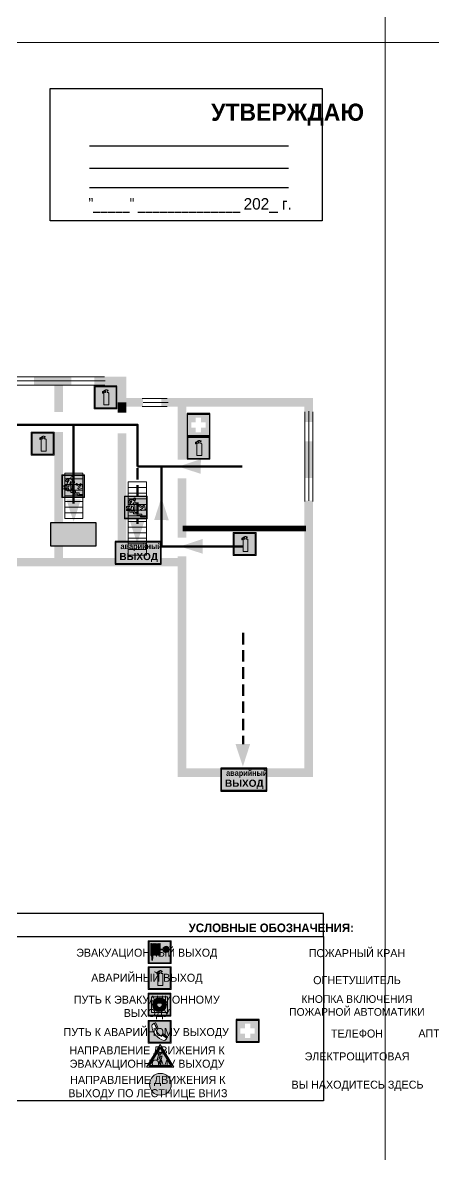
# Model space of a CAD drawing. Header units: millimetres. Extents: x 13114 to 67229, y 22859 to 38520.
# Drawn here: x 32127 to 32270.5, y 35954.2 to 36350 of the extents above; entities that cross this region are included whole.
import ezdxf

# ---------------------------------------------------------------- set-up
doc = ezdxf.new("R2010")
doc.units = ezdxf.units.MM
doc.linetypes.add('{ Wide Dash }', pattern=[12, 4, -2, 4, -2])
doc.layers.add('План_Штампы', color=7, linetype='Continuous')
doc.styles.add('обычный', font='arial.ttf')

# ---------------------------------------------------------------- blocks, each defined once
blk = doc.blocks.new('A$C3E6D3DDE')
at = {"lineweight": 5}
h = blk.add_hatch(color=40, dxfattribs=at)
h.paths.add_polyline_path([(24.1, 1.45), (16.46, -11.35), (31.74, -11.35)])
h.paths.add_polyline_path([(24.09, -0.46), (30.03, -10.41), (18.14, -10.41)], flags=16)
h.paths.add_polyline_path([(24.54, -3.08), (23.41, -6.02), (25.13, -5.01), (24.33, -8.5), (24.82, -8.27), (23.79, -9.86), (23.4, -8.04), (23.8, -8.43), (24.04, -6.29), (22.39, -7.25), (23.44, -3.08)], flags=0)
h = blk.add_hatch(color=256, dxfattribs=at)
h.paths.add_polyline_path([(24.37, 0.03, 0.567511), (23.82, 0.03), (17.59, -10.4, 0.582454), (17.86, -10.88), (30.32, -10.88, 0.582149), (30.6, -10.4)])
h.paths.add_polyline_path([(24.09, -0.46), (18.14, -10.41), (30.03, -10.41)], flags=16)
h.paths.add_polyline_path([(24.54, -3.08), (23.41, -6.02), (25.13, -5.01), (24.33, -8.5), (24.82, -8.27), (23.79, -9.86), (23.4, -8.04), (23.8, -8.43), (24.04, -6.29), (22.39, -7.25), (23.44, -3.08)], flags=0)
h = blk.add_hatch(color=40, dxfattribs=at)
h.paths.add_polyline_path([(24.09, -0.46), (18.14, -10.41), (30.03, -10.41)])
h.paths.add_polyline_path([(24.82, -8.27), (23.79, -9.86), (23.4, -8.04), (23.8, -8.43), (24.04, -6.29), (22.39, -7.25), (23.44, -3.08), (24.54, -3.08), (23.41, -6.02), (25.13, -5.01), (24.33, -8.5)], flags=16)
at = {"color": 40, "lineweight": 5}
for p, q in [((16.46, -11.35), (24.1, 1.45)), ((24.1, 1.45), (31.74, -11.35))]:
    blk.add_line(p, q, dxfattribs=at)
at = {"lineweight": 5}
for p, q in [((17.59, -10.4), (23.82, 0.03)), ((24.37, 0.03), (30.6, -10.4)), ((18.14, -10.41), (24.09, -0.46)), ((23.44, -3.08), (22.39, -7.25)), ((22.39, -7.25), (24.04, -6.29)), ((23.41, -6.02), (24.54, -3.08)), ((25.13, -5.01), (23.41, -6.02)), ((24.54, -3.08), (23.44, -3.08)), ((24.04, -6.29), (23.8, -8.43)), ((24.09, -0.46), (30.03, -10.41)), ((24.33, -8.5), (25.13, -5.01)), ((17.86, -10.88), (30.32, -10.88)), ((18.14, -10.41), (30.03, -10.41)), ((23.8, -8.43), (23.4, -8.04)), ((23.4, -8.04), (23.79, -9.86)), ((23.79, -9.86), (24.82, -8.27)), ((24.82, -8.27), (24.33, -8.5))]:
    blk.add_line(p, q, dxfattribs=at)
at = {"color": 50, "lineweight": 5}
blk.add_line((31.74, -11.35), (16.46, -11.35), dxfattribs=at)
blk = doc.blocks.new('A$C54414219')
at = {"true_color": 0xffffff}
h = blk.add_hatch(color=7, dxfattribs=at)
h.paths.add_polyline_path([(2.39, -9.45), (2.39, -18.3), (11.23, -18.3), (11.23, -9.45)], flags=0)
h.paths.add_polyline_path([(10.71, -13.87, -1), (2.92, -13.87, -1)], flags=0)
h.paths.add_polyline_path([(8.3, -13.87, -1), (5.33, -13.87, -1)], flags=0)
h.paths.add_polyline_path([(0.41, -7.47), (0.41, -20.27), (13.21, -20.27), (13.21, -7.47)])
h.paths.add_polyline_path([(0.92, -19.77), (12.71, -19.77), (12.71, -7.98), (0.92, -7.98)], flags=16)
h.paths.add_polyline_path([(11.23, -9.45), (11.23, -18.3), (2.39, -18.3), (2.39, -9.45)], flags=0)
at = {"lineweight": 5}
h = blk.add_hatch(color=242, dxfattribs=at)
h.paths.add_polyline_path([(12.71, -7.98), (0.92, -7.98), (0.92, -19.77), (12.71, -19.77)])
h.paths.add_polyline_path([(11.23, -18.3), (2.39, -18.3), (2.39, -9.45), (11.23, -9.45)], flags=16)
h.paths.add_polyline_path([(10.71, -13.87, -1), (2.92, -13.87, -1)], flags=0)
h.paths.add_polyline_path([(8.3, -13.87, -1), (5.33, -13.87, -1)], flags=0)
at = {"true_color": 0xffffff}
h = blk.add_hatch(color=7, dxfattribs=at)
h.paths.add_polyline_path([(2.39, -9.45), (2.39, -18.3), (11.23, -18.3), (11.23, -9.45)])
h.paths.add_polyline_path([(10.71, -13.87, -1), (2.92, -13.87, -1)], flags=16)
h.paths.add_polyline_path([(8.3, -13.87, -1), (5.33, -13.87, -1)], flags=0)
at = {"lineweight": 5}
h = blk.add_hatch(color=242, dxfattribs=at)
h.paths.add_polyline_path([(2.92, -13.87, 1), (10.71, -13.87, 1)])
h.paths.add_polyline_path([(8.3, -13.87, -1), (5.33, -13.87, -1)], flags=16)
at = {"color": 242, "lineweight": 5}
for p, q in [((0.41, -20.27), (0.41, -7.47)), ((0.41, -7.47), (13.21, -7.47)), ((0.41, -7.47), (13.21, -7.47)), ((13.21, -20.27), (13.21, -7.47)), ((0.41, -20.27), (13.21, -20.27))]:
    blk.add_line(p, q, dxfattribs=at)
for points in [[(0.92, -7.98), (12.71, -7.98), (12.71, -19.77), (0.92, -19.77)], [(2.39, -9.45), (11.23, -9.45), (11.23, -18.3), (2.39, -18.3)]]:
    blk.add_lwpolyline(points, close=True, dxfattribs=at)
for radius in [3.89, 1.49]:
    blk.add_circle((6.81, -13.87), radius, dxfattribs=at)
blk = doc.blocks.new('A$C456E1F9C')
at = {"lineweight": 5}
h = blk.add_hatch(color=242, dxfattribs=at)
h.paths.add_polyline_path([(0.51, -1.47), (0.51, -13.26), (12.29, -13.26), (12.29, -1.47)])
h.paths.add_polyline_path([(5.42, -4.95, -0.254479), (4.78, -5.4), (3.52, -2.53, -0.209735), (4.23, -2.4)], flags=16)
h.paths.add_polyline_path([(8.53, -8.6), (10.87, -10.17), (10.54, -10.76), (8.03, -9.13, -0.192251)], flags=16)
h.paths.add_polyline_path([(4.61, -5.49, 0.005518), (3.87, -5.72, 0.128647), (7.49, -10.01, 0.00809), (7.83, -9.33), (10.47, -10.97, -0.16736), (8.99, -12.25, -0.327862), (1.95, -3.95, -0.166952), (3.36, -2.62)], flags=16)
at = {"color": 242, "lineweight": 5}
for p, q in [((0, -13.77), (0, -0.97)), ((12.8, -0.97), (0, -0.97)), ((4.61, -5.49), (3.36, -2.62)), ((3.52, -2.53), (4.78, -5.4)), ((4.23, -2.4), (5.42, -4.95)), ((12.8, -13.77), (12.8, -0.97)), ((7.83, -9.33), (10.47, -10.97)), ((8.03, -9.13), (10.54, -10.76)), ((10.81, -10.12), (8.53, -8.6)), ((10.54, -10.76), (10.8, -10.3)), ((10.8, -10.3), (10.81, -10.12)), ((0, -13.77), (12.8, -13.77))]:
    blk.add_line(p, q, dxfattribs=at)
blk.add_lwpolyline([(0.51, -1.47), (12.29, -1.47), (12.29, -13.26), (0.51, -13.26)], close=True, dxfattribs=at)
for centre, radius, start, end in [((4.59, -5.34), 2.99, 114.28453, 152.19739), ((11.12, -3.31), 9.19, 183.99153, 256.60086), ((4.02, -3.27), 0.891, 76.32839, 123.70924), ((14.98, -39.1), 35.17, 107.14873, 108.41345), ((13.86, -0.94), 11.08, 205.55365, 234.87622), ((4.68, -4.59), 0.824, 276.9621, 334.07228), ((-13.31, 0.8), 23.44, 332.54871, 334.40268), ((8.94, -9.5), 0.989, 114.40924, 157.93883), ((7.87, -9.46), 3, 291.92908, 329.9329)]:
    blk.add_arc(centre, radius, start, end, dxfattribs=at)
blk = doc.blocks.new('A$C18900ED3')
h = blk.add_hatch(color=126)
h.paths.add_polyline_path([(-0.18, -0.18), (-7.02, -0.18), (-7.02, -7.02), (-0.18, -7.02)])
h.paths.add_polyline_path([(-5.89, -4.46), (-5.89, -2.77), (-4.46, -2.77), (-4.46, -1.31), (-2.77, -1.31), (-2.77, -2.77), (-1.33, -2.77), (-1.33, -4.46), (-2.77, -4.46), (-2.77, -5.89), (-4.46, -5.89), (-4.46, -4.46)], flags=16)
at = {"color": 126}
for p, q in [((-7.2, 0), (-7.2, -7.2)), ((0, 0), (-7.2, 0)), ((0, -7.2), (0, 0)), ((-7.02, -7.02), (-7.02, -0.18)), ((-7.02, -0.18), (-0.18, -0.18)), ((-0.18, -0.18), (-0.18, -7.02)), ((-0.18, -7.02), (-7.02, -7.02)), ((-7.2, -7.2), (0, -7.2))]:
    blk.add_line(p, q, dxfattribs=at)
blk = doc.blocks.new('A$C37112FD5')
at = {"true_color": 0xf5f5ff}
h = blk.add_hatch(color=7, dxfattribs=at)
h.dxf.hatch_style = 1
h.paths.add_polyline_path([(12.8, -7.4), (0, -7.4), (0, -20.2), (12.8, -20.2)])
h.paths.add_polyline_path([(12.29, -7.91), (12.29, -19.69), (0.51, -19.69), (0.51, -7.91)], flags=16)
h.paths.add_polyline_path([(4.98, -9.04, -0.42597), (5.17, -9.22), (5.17, -12.25), (5.17, -15.29, -0.432244), (4.98, -15.47), (4.83, -15.47, -0.42597), (4.64, -15.29), (4.64, -12.25), (4.64, -9.22, -0.432244), (4.83, -9.04)], flags=0)
h.paths.add_polyline_path([(4.28, -9.22), (4.28, -12.25), (4.28, -15.29, -0.432244), (4.09, -15.47), (3.94, -15.47, -0.42597), (3.75, -15.29), (3.75, -12.25), (3.75, -9.22, -0.432244), (3.94, -9.04), (4.09, -9.04, -0.42597)], flags=0)
h.paths.add_polyline_path([(5.72, -9.04), (5.87, -9.04, -0.42597), (6.06, -9.22), (6.06, -12.25), (6.06, -15.29, -0.432244), (5.87, -15.47), (5.72, -15.47, -0.42597), (5.53, -15.29), (5.53, -12.25), (5.53, -9.22, -0.432244)], flags=0)
h.paths.add_polyline_path([(6.42, -8.9), (6.5, -8.9, -0.42597), (6.69, -9.08), (6.69, -12.03), (8.21, -12.03, -15.824349), (8.21, -12.47), (6.69, -12.47), (6.69, -15.42, -0.432244), (6.5, -15.6), (6.42, -15.6)], flags=0)
h.paths.add_polyline_path([(3.39, -9.22), (3.39, -12.25), (3.39, -15.29, -0.432244), (3.2, -15.47), (3.05, -15.47, -0.42597), (2.85, -15.29), (2.85, -12.25), (2.85, -9.22, -0.432244), (3.05, -9.04), (3.2, -9.04, -0.42597)], flags=0)
h.paths.add_polyline_path([(2.5, -9.22), (2.5, -16.71), (1.96, -16.71), (1.96, -9.22, -0.432244), (2.15, -9.04), (2.31, -9.04, -0.42597)], flags=0)
h.paths.add_polyline_path([(1.61, -8.9), (1.61, -15.6), (1.57, -15.6, -0.42597), (1.37, -15.42), (1.37, -12.03), (1.37, -9.09, -0.432244), (1.57, -8.9)], flags=0)
h.paths.add_polyline_path([(9.76, -10.81), (9.76, -12.03), (8.49, -12.03, -0.336371)], flags=0)
h.paths.add_polyline_path([(8.49, -12.47), (9.76, -12.47), (9.76, -13.7, -0.336371)], flags=0)
h.paths.add_polyline_path([(10.11, -10.81, -0.336371), (11.38, -12.03), (10.11, -12.03)], flags=0)
h.paths.add_polyline_path([(10.11, -12.47), (11.38, -12.47, -0.336371), (10.11, -13.7)], flags=0)
h.paths.add_polyline_path([(2.5, -16.84), (2.5, -17.05), (1.97, -17.05), (1.97, -16.84)], flags=0)
h.paths.add_polyline_path([(2.5, -17.24, -0.033778), (2.24, -18.6, -0.033778), (1.97, -17.24)], flags=0)
h = blk.add_hatch(color=242)
h.dxf.hatch_style = 1
h.paths.add_polyline_path([(12.29, -7.91), (0.51, -7.91), (0.51, -19.69), (12.29, -19.69)])
h.paths.add_polyline_path([(6.42, -15.6), (6.42, -8.9), (6.5, -8.9, -0.42597), (6.69, -9.08), (6.69, -12.03), (8.21, -12.03, -15.824349), (8.21, -12.47), (6.69, -12.47), (6.69, -15.42, -0.432244), (6.5, -15.6)], flags=16)
h.paths.add_polyline_path([(5.87, -15.47), (5.72, -15.47, -0.42597), (5.53, -15.29), (5.53, -12.25), (5.53, -9.22, -0.432244), (5.72, -9.04), (5.87, -9.04, -0.42597), (6.06, -9.22), (6.06, -12.25), (6.06, -15.29, -0.432244)], flags=16)
h.paths.add_polyline_path([(4.98, -15.47), (4.83, -15.47, -0.42597), (4.64, -15.29), (4.64, -12.25), (4.64, -9.22, -0.432244), (4.83, -9.04), (4.98, -9.04, -0.42597), (5.17, -9.22), (5.17, -12.25), (5.17, -15.29, -0.432244)], flags=16)
h.paths.add_polyline_path([(4.09, -15.47), (3.94, -15.47, -0.42597), (3.75, -15.29), (3.75, -12.25), (3.75, -9.22, -0.432244), (3.94, -9.04), (4.09, -9.04, -0.42597), (4.28, -9.22), (4.28, -12.25), (4.28, -15.29, -0.432244)], flags=16)
h.paths.add_polyline_path([(3.2, -15.47), (3.05, -15.47, -0.42597), (2.85, -15.29), (2.85, -12.25), (2.85, -9.22, -0.432244), (3.05, -9.04), (3.2, -9.04, -0.42597), (3.39, -9.22), (3.39, -12.25), (3.39, -15.29, -0.432244)], flags=16)
h.paths.add_polyline_path([(2.5, -17.05), (1.97, -17.05), (1.97, -16.84), (2.5, -16.84)], flags=16)
h.paths.add_polyline_path([(2.5, -17.24, -0.033778), (2.24, -18.6, -0.033778), (1.97, -17.24)], flags=16)
h.paths.add_polyline_path([(2.5, -16.71), (1.96, -16.71), (1.96, -9.22, -0.432244), (2.15, -9.04), (2.31, -9.04, -0.42597), (2.5, -9.22)], flags=16)
h.paths.add_polyline_path([(1.61, -15.6), (1.57, -15.6, -0.42597), (1.37, -15.42), (1.37, -12.03), (1.37, -9.09, -0.432244), (1.57, -8.9), (1.61, -8.9)], flags=16)
h.paths.add_polyline_path([(8.49, -12.47), (9.76, -12.47), (9.76, -13.7, -0.336371)], flags=0)
h.paths.add_polyline_path([(10.11, -13.7), (10.11, -12.47), (11.38, -12.47, -0.336371)], flags=0)
h.paths.add_polyline_path([(8.49, -12.03, -0.336371), (9.76, -10.81), (9.76, -12.03)], flags=0)
h.paths.add_polyline_path([(10.11, -12.03), (10.11, -10.81, -0.336371), (11.38, -12.03)], flags=0)
h = blk.add_hatch(color=7, dxfattribs=at)
h.dxf.hatch_style = 1
h.paths.add_polyline_path([(1.61, -8.9), (1.57, -8.9, 0.432244), (1.37, -9.09), (1.37, -12.03), (1.37, -15.42, 0.42597), (1.57, -15.6), (1.61, -15.6)])
h.paths.add_polyline_path([(2.5, -9.22, 0.42597), (2.31, -9.04), (2.15, -9.04, 0.432244), (1.96, -9.22), (1.96, -16.71), (2.5, -16.71)])
h.paths.add_polyline_path([(2.5, -16.84), (1.97, -16.84), (1.97, -17.05), (2.5, -17.05)])
h.paths.add_polyline_path([(2.5, -17.24), (1.97, -17.24, 0.033778), (2.24, -18.6, 0.033778)])
h.paths.add_polyline_path([(3.39, -12.25), (3.39, -9.22, 0.42597), (3.2, -9.04), (3.05, -9.04, 0.432244), (2.85, -9.22), (2.85, -12.25), (2.85, -15.29, 0.42597), (3.05, -15.47), (3.2, -15.47, 0.432244), (3.39, -15.29)])
h.paths.add_polyline_path([(4.28, -12.25), (4.28, -9.22, 0.42597), (4.09, -9.04), (3.94, -9.04, 0.432244), (3.75, -9.22), (3.75, -12.25), (3.75, -15.29, 0.42597), (3.94, -15.47), (4.09, -15.47, 0.432244), (4.28, -15.29)])
h.paths.add_polyline_path([(5.17, -12.25), (5.17, -9.22, 0.42597), (4.98, -9.04), (4.83, -9.04, 0.432244), (4.64, -9.22), (4.64, -12.25), (4.64, -15.29, 0.42597), (4.83, -15.47), (4.98, -15.47, 0.432244), (5.17, -15.29)])
h.paths.add_polyline_path([(6.06, -12.25), (6.06, -9.22, 0.42597), (5.87, -9.04), (5.72, -9.04, 0.432244), (5.53, -9.22), (5.53, -12.25), (5.53, -15.29, 0.42597), (5.72, -15.47), (5.87, -15.47, 0.432244), (6.06, -15.29)])
h.paths.add_polyline_path([(6.69, -12.47), (8.21, -12.47, 15.824349), (8.21, -12.03), (6.69, -12.03), (6.69, -9.08, 0.42597), (6.5, -8.9), (6.42, -8.9), (6.42, -15.6), (6.5, -15.6, 0.432244), (6.69, -15.42)])
h.paths.add_polyline_path([(8.49, -12.47), (9.76, -12.47), (9.76, -13.7, -0.336371)], flags=16)
h.paths.add_polyline_path([(8.49, -12.03, -0.336371), (9.76, -10.81), (9.76, -12.03)], flags=16)
h.paths.add_polyline_path([(10.11, -12.47), (11.38, -12.47, -0.336371), (10.11, -13.7)], flags=16)
h.paths.add_polyline_path([(10.11, -12.03), (10.11, -10.81, -0.336371), (11.38, -12.03)], flags=16)
h = blk.add_hatch(color=242)
h.dxf.hatch_style = 1
h.paths.add_polyline_path([(9.76, -10.81, 0.336371), (8.49, -12.03), (9.76, -12.03)])
h.paths.add_polyline_path([(10.11, -10.81), (10.11, -12.03), (11.38, -12.03, 0.336371)])
h.paths.add_polyline_path([(11.38, -12.47), (10.11, -12.47), (10.11, -13.7, 0.336371)])
h.paths.add_polyline_path([(9.76, -12.47), (8.49, -12.47, 0.336371), (9.76, -13.7)])
at = {"color": 242, "lineweight": 5}
for p, q in [((0, -20.2), (0, -7.4)), ((0, -7.4), (12.8, -7.4)), ((1.37, -12.03), (1.37, -9.08)), ((1.37, -12.03), (1.37, -15.42)), ((1.57, -8.9), (1.61, -8.9)), ((1.61, -8.9), (1.61, -15.6)), ((1.96, -16.71), (1.96, -9.22)), ((2.15, -9.04), (2.31, -9.04)), ((2.5, -16.71), (2.5, -9.22)), ((2.85, -12.25), (2.85, -9.22)), ((2.85, -12.25), (2.85, -15.29)), ((3.05, -9.04), (3.2, -9.04)), ((3.39, -12.25), (3.39, -9.22)), ((3.39, -12.25), (3.39, -15.29)), ((3.75, -12.25), (3.75, -9.22)), ((3.75, -12.25), (3.75, -15.29)), ((3.94, -9.04), (4.09, -9.04)), ((4.28, -12.25), (4.28, -9.22)), ((4.28, -12.25), (4.28, -15.29)), ((4.64, -12.25), (4.64, -9.22)), ((4.64, -12.25), (4.64, -15.29)), ((4.83, -9.04), (4.98, -9.04)), ((5.17, -12.25), (5.17, -9.22)), ((5.17, -12.25), (5.17, -15.29)), ((5.53, -12.25), (5.53, -9.22)), ((5.53, -12.25), (5.53, -15.29)), ((5.72, -9.04), (5.87, -9.04)), ((6.06, -12.25), (6.06, -9.22)), ((6.06, -12.25), (6.06, -15.29)), ((6.42, -8.9), (6.42, -15.6)), ((6.5, -8.9), (6.42, -8.9)), ((6.69, -12.03), (6.69, -9.08)), ((8.21, -12.03), (6.69, -12.03)), ((8.21, -12.47), (6.69, -12.47)), ((6.69, -12.47), (6.69, -15.42)), ((9.76, -12.03), (8.49, -12.03)), ((9.76, -12.47), (8.49, -12.47)), ((9.76, -10.81), (9.76, -12.03)), ((9.76, -12.47), (9.76, -13.7)), ((10.11, -10.81), (10.11, -12.03)), ((11.38, -12.03), (10.11, -12.03)), ((11.38, -12.47), (10.11, -12.47)), ((10.11, -12.47), (10.11, -13.7)), ((12.8, -20.2), (12.8, -7.4)), ((1.57, -15.6), (1.61, -15.6)), ((1.96, -16.71), (2.5, -16.71)), ((1.97, -16.84), (2.5, -16.84)), ((1.97, -17.05), (1.97, -16.84)), ((2.5, -17.05), (1.97, -17.05)), ((1.97, -17.24), (2.5, -17.24)), ((2.5, -16.84), (2.5, -17.05)), ((3.05, -15.47), (3.2, -15.47)), ((3.94, -15.47), (4.09, -15.47)), ((4.83, -15.47), (4.98, -15.47)), ((5.72, -15.47), (5.87, -15.47)), ((6.42, -15.6), (6.5, -15.6)), ((0, -20.2), (12.8, -20.2))]:
    blk.add_line(p, q, dxfattribs=at)
blk.add_lwpolyline([(0.51, -7.91), (12.29, -7.91), (12.29, -19.69), (0.51, -19.69)], close=True, dxfattribs=at)
for centre, radius, start, end in [((1.56, -9.09), 0.182, 87.10267, 180.60715), ((2.15, -9.22), 0.182, 87.10267, 180.60715), ((2.32, -9.22), 0.182, 359.39285, 92.89733), ((3.04, -9.22), 0.182, 87.10267, 180.60715), ((3.21, -9.22), 0.182, 359.39285, 92.89733), ((3.93, -9.22), 0.182, 87.10267, 180.60715), ((4.1, -9.22), 0.182, 359.39285, 92.89733), ((4.82, -9.22), 0.182, 87.10267, 180.60715), ((4.99, -9.22), 0.182, 359.39285, 92.89733), ((5.71, -9.22), 0.182, 87.10267, 180.60715), ((5.88, -9.22), 0.182, 359.39285, 92.89733), ((6.51, -9.09), 0.182, 359.39285, 92.89733), ((9.93, -12.25), 1.74, 187.23185, 172.76815), ((9.93, -12.25), 1.46, 96.99266, 171.35851), ((9.93, -12.25), 1.46, 188.64149, 263.00734), ((9.93, -12.25), 1.46, 8.64149, 83.00734), ((9.93, -12.25), 1.46, 276.99266, 351.35851), ((1.56, -15.42), 0.182, 179.39285, 272.89733), ((12.17, -15.98), 10.27, 187.04098, 194.7793), ((-7.7, -15.98), 10.27, 345.2207, 352.95902), ((3.04, -15.29), 0.182, 179.39285, 272.89733), ((3.21, -15.29), 0.182, 267.10267, 0.60715), ((3.93, -15.29), 0.182, 179.39285, 272.89733), ((4.1, -15.29), 0.182, 267.10267, 0.60715), ((4.82, -15.29), 0.182, 179.39285, 272.89733), ((4.99, -15.29), 0.182, 267.10267, 0.60715), ((5.71, -15.29), 0.182, 179.39285, 272.89733), ((5.88, -15.29), 0.182, 267.10267, 0.60715), ((6.51, -15.42), 0.182, 267.10267, 0.60715)]:
    blk.add_arc(centre, radius, start, end, dxfattribs=at)
blk = doc.blocks.new('A$C3AD82952')
at = {"true_color": 0xf5f5ff}
h = blk.add_hatch(color=7, dxfattribs=at)
h.dxf.hatch_style = 1
h.paths.add_polyline_path([(8.21, 8.73, 0.414214), (7.89, 9.05), (7.22, 9.05), (7.22, 9.92), (7.59, 9.92, 1), (7.57, 10.36), (7.22, 10.36), (7.22, 10.6), (6.43, 10.6), (6.43, 10.36), (6.01, 10.36), (4.74, 9.59), (4.74, 8.69), (4.98, 8.73), (4.98, 9.26), (6.12, 9.91), (6.43, 9.91), (6.43, 9.05), (5.76, 9.05, 0.414214), (5.44, 8.73), (5.44, 2.2), (8.21, 2.2)], flags=0)
h.paths.add_polyline_path([(12.8, 12.8), (0, 12.8), (0, 0), (12.8, 0)])
h.paths.add_polyline_path([(0.51, 12.29), (12.29, 12.29), (12.29, 0.51), (0.51, 0.51)], flags=16)
h.paths.add_polyline_path([(4.74, 9.59), (6.01, 10.36), (6.43, 10.36), (6.43, 10.6), (7.22, 10.6), (7.22, 10.36), (7.59, 10.36, -0.94586), (7.59, 9.92), (7.22, 9.92), (7.22, 9.05), (7.89, 9.05, -0.414214), (8.21, 8.73), (8.21, 2.2), (5.44, 2.2), (5.44, 8.73, -0.414214), (5.76, 9.05), (6.43, 9.05), (6.43, 9.91), (6.12, 9.91), (4.98, 9.26), (4.98, 8.73), (4.74, 8.69)], flags=0)
h = blk.add_hatch(color=242)
h.dxf.hatch_style = 1
h.paths.add_polyline_path([(12.29, 12.29), (0.51, 12.29), (0.51, 0.51), (12.29, 0.51)])
h.paths.add_polyline_path([(4.74, 8.69), (4.74, 9.59), (6.01, 10.36), (6.43, 10.36), (6.43, 10.6), (7.22, 10.6), (7.22, 10.36), (7.59, 10.36, -0.94586), (7.59, 9.92), (7.22, 9.92), (7.22, 9.05), (7.89, 9.05, -0.414214), (8.21, 8.73), (8.21, 2.2), (5.44, 2.2), (5.44, 8.73, -0.414214), (5.76, 9.05), (6.43, 9.05), (6.43, 9.91), (6.12, 9.91), (4.98, 9.26), (4.98, 8.73)], flags=16)
h = blk.add_hatch(color=7, dxfattribs=at)
h.dxf.hatch_style = 1
h.paths.add_polyline_path([(8.21, 8.73, 0.414214), (7.89, 9.05), (7.22, 9.05), (7.22, 9.92), (7.59, 9.92, 1), (7.57, 10.36), (7.22, 10.36), (7.22, 10.6), (6.43, 10.6), (6.43, 10.36), (6.01, 10.36), (4.74, 9.59), (4.74, 8.69), (4.98, 8.73), (4.98, 9.26), (6.12, 9.91), (6.43, 9.91), (6.43, 9.05), (5.76, 9.05, 0.414214), (5.44, 8.73), (5.44, 2.2), (8.21, 2.2)])
at = {"color": 242, "lineweight": 5}
for p, q in [((0, 0), (0, 12.8)), ((0, 12.8), (12.8, 12.8)), ((12.8, 0), (12.8, 12.8)), ((6.01, 10.36), (4.74, 9.59)), ((4.74, 9.59), (4.74, 8.69)), ((4.74, 8.69), (4.98, 8.73)), ((4.98, 9.26), (6.12, 9.91)), ((4.98, 8.73), (4.98, 9.26)), ((5.44, 2.2), (5.44, 8.73)), ((5.76, 9.05), (6.43, 9.05)), ((6.01, 10.36), (6.43, 10.36)), ((6.12, 9.91), (6.43, 9.91)), ((7.22, 10.6), (6.43, 10.6)), ((6.43, 10.6), (6.43, 10.36)), ((6.43, 9.91), (6.43, 9.05)), ((7.22, 10.36), (7.22, 10.6)), ((7.59, 10.36), (7.22, 10.36)), ((7.22, 9.05), (7.22, 9.92)), ((7.59, 9.92), (7.22, 9.92)), ((7.89, 9.05), (7.22, 9.05)), ((8.21, 2.2), (8.21, 8.73)), ((0, 0), (12.8, 0)), ((5.44, 2.2), (8.21, 2.2))]:
    blk.add_line(p, q, dxfattribs=at)
blk.add_lwpolyline([(0.51, 12.29), (12.29, 12.29), (12.29, 0.51), (0.51, 0.51)], close=True, dxfattribs=at)
for centre, radius, start, end in [((5.76, 8.73), 0.32, 90, 180), ((7.58, 10.14), 0.223, 273.18746, 86.81254), ((7.89, 8.73), 0.32, 0, 90)]:
    blk.add_arc(centre, radius, start, end, dxfattribs=at)
blk = doc.blocks.new('A$C7B8C2D5B')
at = {"lineweight": 0}
h = blk.add_hatch(color=5, dxfattribs=at)
h.dxf.hatch_style = 1
h.paths.add_polyline_path([(1.4, -3.02, 1), (-2.11, -3.02, 1)])
at = {"color": 5, "lineweight": 0}
blk.add_circle((-0.36, -3.02), 1.75, dxfattribs=at)
blk = doc.blocks.new('вниз')
at = {"lineweight": 0, "true_color": 0xffffff}
h = blk.add_hatch(color=7, dxfattribs=at)
h.dxf.hatch_style = 1
h.paths.add_polyline_path([(40994.51, -4472.22), (40986.51, -4472.22), (40986.51, -4480.22), (40994.51, -4480.22)])
h.paths.add_polyline_path([(40994.31, -4472.42), (40994.31, -4480.01), (40986.71, -4480.01), (40986.71, -4472.42)], flags=16)
h.paths.add_polyline_path([(40988.43, -4473.53), (40989.43, -4473.53), (40990.19, -4473.96), (40990.19, -4474.6), (40991, -4474.6), (40991, -4475.06), (40989.73, -4475.06), (40989.73, -4474.46), (40989.3, -4475.18), (40990.17, -4475.7), (40990.17, -4477.11), (40989.63, -4477.11), (40989.63, -4476.01), (40988.94, -4475.59), (40988.94, -4476.46), (40988.94, -4476.46), (40987.47, -4476.46), (40987.26, -4476.46), (40987.26, -4475.92), (40988.4, -4475.92), (40988.4, -4475.2), (40989.1, -4473.99), (40988.66, -4473.99), (40988.24, -4474.7), (40987.86, -4474.47), (40988.41, -4473.56)], flags=0)
h.paths.add_polyline_path([(40990.55, -4473.29, -1), (40989.69, -4473.29, -1)], flags=0)
h.paths.add_polyline_path([(40988.85, -4476.89), (40988.85, -4477.43), (40990.1, -4477.43), (40990.1, -4477.99), (40991.34, -4477.99), (40991.34, -4478.54), (40992.59, -4478.54), (40992.59, -4479.09), (40993.83, -4479.09), (40993.83, -4479.52), (40992.17, -4479.52), (40992.17, -4478.97), (40990.91, -4478.97), (40990.91, -4478.41), (40989.68, -4478.41), (40989.68, -4477.86), (40988.43, -4477.86), (40988.43, -4477.31), (40987.6, -4477.31), (40987.18, -4477.31), (40987.18, -4476.89)], flags=0)
h.paths.add_polyline_path([(40991.61, -4475.33), (40993.12, -4476.2), (40992.9, -4475.27), (40993.48, -4475.6), (40993.83, -4476.88), (40992.56, -4477.22), (40991.97, -4476.88), (40992.9, -4476.61), (40991.38, -4475.74), (40991.58, -4475.39)], flags=0)
h.paths.add_polyline_path([(40990.19, -4473.96), (40989.43, -4473.53), (40988.43, -4473.53), (40988.41, -4473.56), (40987.86, -4474.47), (40988.24, -4474.7), (40988.66, -4473.99), (40989.1, -4473.99), (40988.4, -4475.2), (40988.4, -4475.92), (40987.26, -4475.92), (40987.26, -4476.46), (40987.47, -4476.46), (40988.94, -4476.46), (40988.94, -4476.27), (40988.94, -4475.59), (40989.63, -4476.01), (40989.63, -4477.11), (40990.17, -4477.11), (40990.17, -4475.7), (40989.3, -4475.18), (40989.73, -4474.46), (40989.73, -4475.06), (40991, -4475.06), (40991, -4474.6), (40990.19, -4474.6)], flags=0)
h.paths.add_polyline_path([(40990.55, -4473.29, 1), (40989.69, -4473.29, 1)], flags=0)
h.paths.add_polyline_path([(40991.61, -4475.33), (40991.58, -4475.39), (40991.38, -4475.74), (40992.9, -4476.61), (40991.97, -4476.88), (40992.56, -4477.22), (40993.83, -4476.88), (40993.48, -4475.6), (40992.9, -4475.27), (40993.12, -4476.2)], flags=0)
h.paths.add_polyline_path([(40990.1, -4477.43), (40988.85, -4477.43), (40988.85, -4476.89), (40987.18, -4476.89), (40987.18, -4477.31), (40987.6, -4477.31), (40988.43, -4477.31), (40988.43, -4477.86), (40989.68, -4477.86), (40989.68, -4478.41), (40990.91, -4478.41), (40990.91, -4478.97), (40992.17, -4478.97), (40992.17, -4479.52), (40993.83, -4479.52), (40993.83, -4479.09), (40992.59, -4479.09), (40992.59, -4478.54), (40991.34, -4478.54), (40991.34, -4477.99), (40990.1, -4477.99)], flags=0)
at = {"lineweight": 0}
h = blk.add_hatch(color=126, dxfattribs=at)
h.dxf.hatch_style = 1
h.paths.add_polyline_path([(40994.31, -4472.42), (40986.71, -4472.42), (40986.71, -4480.01), (40994.31, -4480.01)])
h.paths.add_polyline_path([(40988.43, -4473.53), (40989.43, -4473.53), (40990.19, -4473.96), (40990.19, -4474.6), (40991, -4474.6), (40991, -4475.06), (40989.73, -4475.06), (40989.73, -4474.46), (40989.3, -4475.18), (40990.17, -4475.7), (40990.17, -4477.11), (40989.63, -4477.11), (40989.63, -4476.01), (40988.94, -4475.59), (40988.94, -4476.46), (40988.94, -4476.46), (40987.47, -4476.46), (40987.26, -4476.46), (40987.26, -4475.92), (40988.4, -4475.92), (40988.4, -4475.2), (40989.1, -4473.99), (40988.66, -4473.99), (40988.24, -4474.7), (40987.86, -4474.47), (40988.41, -4473.56)], flags=16)
h.paths.add_polyline_path([(40990.55, -4473.29, -1), (40989.69, -4473.29, -1)], flags=16)
h.paths.add_polyline_path([(40988.85, -4476.89), (40988.85, -4477.43), (40990.1, -4477.43), (40990.1, -4477.99), (40991.34, -4477.99), (40991.34, -4478.54), (40992.59, -4478.54), (40992.59, -4479.09), (40993.83, -4479.09), (40993.83, -4479.52), (40992.17, -4479.52), (40992.17, -4478.97), (40990.91, -4478.97), (40990.91, -4478.41), (40989.68, -4478.41), (40989.68, -4477.86), (40988.43, -4477.86), (40988.43, -4477.31), (40987.6, -4477.31), (40987.18, -4477.31), (40987.18, -4476.89)], flags=16)
h.paths.add_polyline_path([(40991.61, -4475.33), (40993.12, -4476.2), (40992.9, -4475.27), (40993.48, -4475.6), (40993.83, -4476.88), (40992.56, -4477.22), (40991.97, -4476.88), (40992.9, -4476.61), (40991.38, -4475.74), (40991.58, -4475.39)], flags=16)
at = {"lineweight": 0, "true_color": 0xffffff}
h = blk.add_hatch(color=7, dxfattribs=at)
h.dxf.hatch_style = 1
h.paths.add_polyline_path([(40989.73, -4474.46), (40989.73, -4475.06), (40991, -4475.06), (40991, -4474.6), (40990.19, -4474.6), (40990.19, -4473.96), (40989.43, -4473.53), (40988.43, -4473.53), (40988.41, -4473.56), (40987.86, -4474.47), (40988.24, -4474.7), (40988.66, -4473.99), (40989.1, -4473.99), (40988.4, -4475.2), (40988.4, -4475.92), (40987.26, -4475.92), (40987.26, -4476.46), (40987.47, -4476.46), (40988.94, -4476.46), (40988.94, -4475.59), (40989.63, -4476.01), (40989.63, -4477.11), (40990.17, -4477.11), (40990.17, -4475.7), (40989.3, -4475.18)])
h.paths.add_polyline_path([(40989.69, -4473.29, 1), (40990.55, -4473.29, 1)])
h.paths.add_polyline_path([(40991.61, -4475.33), (40991.58, -4475.39), (40991.38, -4475.74), (40992.9, -4476.61), (40991.97, -4476.88), (40992.56, -4477.22), (40993.83, -4476.88), (40993.48, -4475.6), (40992.9, -4475.27), (40993.12, -4476.2)])
h.paths.add_polyline_path([(40990.1, -4477.43), (40988.85, -4477.43), (40988.85, -4476.89), (40987.18, -4476.89), (40987.18, -4477.31), (40987.6, -4477.31), (40988.43, -4477.31), (40988.43, -4477.86), (40989.68, -4477.86), (40989.68, -4478.41), (40990.91, -4478.41), (40990.91, -4478.97), (40992.17, -4478.97), (40992.17, -4479.52), (40993.83, -4479.52), (40993.83, -4479.09), (40992.59, -4479.09), (40992.59, -4478.54), (40991.34, -4478.54), (40991.34, -4477.99), (40990.1, -4477.99)])
at = {"color": 126, "lineweight": 0}
for points in [[(40986.51, -4472.22), (40994.51, -4472.22), (40994.51, -4480.22), (40986.51, -4480.22)], [(40986.71, -4472.42), (40994.31, -4472.42), (40994.31, -4480.01), (40986.71, -4480.01)]]:
    blk.add_lwpolyline(points, close=True, dxfattribs=at)
for points in [[(40987.6, -4477.31), (40987.18, -4477.31), (40987.18, -4476.89), (40988.85, -4476.89), (40988.85, -4477.43), (40990.1, -4477.43), (40990.1, -4477.99), (40991.34, -4477.99), (40991.34, -4478.54), (40992.59, -4478.54), (40992.59, -4479.09), (40993.83, -4479.09), (40993.83, -4479.52), (40992.17, -4479.52), (40992.17, -4478.97), (40990.91, -4478.97), (40990.91, -4478.41), (40989.68, -4478.41), (40989.68, -4477.86), (40988.43, -4477.86), (40988.43, -4477.31), (40987.6, -4477.31)], [(40987.47, -4476.46), (40987.26, -4476.46), (40987.26, -4475.92), (40988.4, -4475.92), (40988.4, -4475.2), (40989.1, -4473.99), (40988.66, -4473.99), (40988.24, -4474.7), (40987.86, -4474.47), (40988.41, -4473.56), (40988.43, -4473.53), (40989.43, -4473.53), (40990.19, -4473.96), (40990.19, -4474.6), (40991, -4474.6), (40991, -4475.06), (40989.73, -4475.06), (40989.73, -4474.46), (40989.3, -4475.18), (40990.17, -4475.7), (40990.17, -4477.11), (40989.63, -4477.11), (40989.63, -4476.01), (40988.94, -4475.59), (40988.94, -4476.46)], [(40987.47, -4476.46), (40988.94, -4476.46), (40988.94, -4476.27)], [(40991.58, -4475.39), (40991.38, -4475.74), (40992.9, -4476.61), (40991.97, -4476.88), (40992.56, -4477.22), (40993.83, -4476.88), (40993.48, -4475.6), (40992.9, -4475.27), (40993.12, -4476.2), (40991.61, -4475.33), (40991.58, -4475.39)]]:
    blk.add_lwpolyline(points, dxfattribs=at)
blk.add_circle((40990.12, -4473.29), 0.432, dxfattribs=at)
blk = doc.blocks.new('A$C7B4425F7')
at = {"true_color": 0xffffff}
blk.add_hatch(color=7, dxfattribs=at).paths.add_polyline_path([(0, 0), (-16, 0), (-16, -8), (0, -8)])
h = blk.add_hatch(color=126)
h.paths.add_polyline_path([(-0.2, -0.2), (-15.8, -0.2), (-15.8, -7.8), (-0.2, -7.8)])
h.paths.add_polyline_path([(-11.76, -2.03), (-11.76, -3.66), (-11.17, -3.66, -0.568275), (-11.17, -6.18), (-12.58, -6.18), (-12.58, -2.03)], flags=16)
h.paths.add_polyline_path([(-13.33, -4.12, -0.495768), (-13.59, -6.18), (-15.03, -6.18), (-15.03, -2.03), (-13.59, -2.03, -0.487973)], flags=16)
h.paths.add_polyline_path([(-10.25, -2.03), (-9.48, -2.03), (-9.48, -6.18), (-10.25, -6.18)], flags=16)
h.paths.add_polyline_path([(-13.84, -3.69), (-14.24, -3.69), (-14.24, -3.03), (-13.9, -3.03, -0.692621)], flags=0)
h.paths.add_polyline_path([(-9.15, -2.03), (-8.4, -2.03), (-8.04, -3.07), (-7.68, -2.03), (-6.93, -2.03), (-7.64, -4.1), (-6.93, -6.18), (-7.68, -6.18), (-8.04, -5.14), (-8.4, -6.18), (-9.15, -6.18), (-8.44, -4.1)], flags=16)
h.paths.add_polyline_path([(-11.76, -4.46), (-11.42, -4.46, -0.692621), (-11.36, -5.12), (-11.76, -5.12)], flags=0)
h.paths.add_polyline_path([(-13.9, -5.2), (-14.24, -5.2), (-14.24, -4.55), (-13.84, -4.55, -0.708038)], flags=0)
edge = h.paths.add_edge_path(flags=16)
edge.add_ellipse((-5.51, -4.08), major_axis=(0, 2.05), ratio=0.586184, start_angle=0, end_angle=360)
edge = h.paths.add_edge_path(flags=0)
edge.add_ellipse((-5.51, -4.08), major_axis=(0, 1.14), ratio=0.454828, start_angle=0, end_angle=360)
h.paths.add_polyline_path([(-4.13, -4.96, 0.377264), (-3.48, -4.52, 0.0555), (-3.16, -2.03), (-1.66, -2.03), (-1.66, -4.96), (-0.96, -4.96), (-0.96, -7.01), (-1.75, -7.01), (-1.75, -6.18), (-3.3, -6.18), (-3.3, -7.02), (-4.13, -7.02)], flags=16)
h.paths.add_polyline_path([(-2.73, -2.91), (-2.28, -2.91), (-2.28, -4.96), (-3.05, -4.96, 0.079136)], flags=0)
at = {"color": 126}
blk.add_lwpolyline([(-16, -8), (0, -8), (0, 0), (-16, 0)], close=True, dxfattribs=at)
blk = doc.blocks.new('A$C41C009D9')
at = {"true_color": 0xffffff}
blk.add_hatch(color=7, dxfattribs=at).paths.add_polyline_path([(0, 8), (-16, 8), (-16, 0), (0, 0)])
h = blk.add_hatch(color=126)
h.dxf.hatch_style = 1
h.paths.add_polyline_path([(-15.8, 7.8), (-15.8, 0.2), (-0.2, 0.2), (-0.2, 7.8)])
at = {"color": 126}
for points in [[(-16, 0), (0, 0), (0, 8), (-16, 8)], [(-16, 0), (0, 0), (0, 8), (-16, 8)], [(-15.8, 7.8), (-0.2, 7.8), (-0.2, 0.2), (-15.8, 0.2)]]:
    blk.add_lwpolyline(points, close=True, dxfattribs=at)
at = {"color": 7, "true_color": 0xffffff, "insert": (-15.8, 7.3), "char_height": 2.5, "width": 15.5999, "attachment_point": 1, "style": 'обычный'}
blk.add_mtext('\\pi1.6133;{\\fArial|b1|i0|c204|p34;\\H0.8x;\\W0.8;аварийный\\H1.25x;\\W1;\\P\\pi1.2327;ВЫХОД}', dxfattribs=at)

msp = doc.modelspace()

# ---------------------------------------------------------------- linework, layer by layer
at = {"color": 5, "lineweight": 0}
for points in [[(31653.68, 36343.08), (32253.68, 36343.08), (32253.68, 36738.08), (31653.68, 36738.08)], [(32253.68, 36343.08), (32853.68, 36343.08), (32853.68, 36738.08), (32253.68, 36738.08)], [(31653.68, 35948.08), (32253.68, 35948.08), (32253.68, 36343.08), (31653.68, 36343.08)], [(32253.68, 35948.08), (32853.68, 35948.08), (32853.68, 36343.08), (32253.68, 36343.08)]]:
    msp.add_lwpolyline(points, close=True, dxfattribs=at)
for points in [[(32136.62, 36326.95), (32231.63, 36326.95), (32231.63, 36280.74), (32136.62, 36280.74)], [(32088.3, 36030.32), (32232.07, 36030.32), (32232.07, 36038.37), (32088.3, 36038.37)], [(32088.3, 36030.32), (32232.07, 36030.32), (32232.07, 35972.92), (32088.3, 35972.92)]]:
    msp.add_lwpolyline(points, close=True)
for points in [[(32150.38, 36306.9), (32219.9, 36306.9)], [(32150.38, 36299.14), (32219.9, 36299.14)], [(32150.38, 36292.35), (32219.9, 36292.35)]]:
    msp.add_lwpolyline(points)
at = {"lineweight": 0}
for points in [[(32107.08, 36226.09), (32155.62, 36226.09)], [(32107.85, 36224.7), (32155.77, 36224.7)], [(32105.13, 36223.23), (32155.72, 36223.23)], [(32168.72, 36218.58), (32177.47, 36218.58)], [(32169.08, 36217.18), (32177.83, 36217.18)], [(32168.73, 36215.76), (32177.47, 36215.76)], [(32225.57, 36182.57), (32225.57, 36213.87)], [(32226.98, 36182.81), (32226.98, 36214.11)], [(32228.45, 36182.54), (32228.45, 36213.84)]]:
    msp.add_lwpolyline(points, dxfattribs=at)
for points, const_width in [([(32130.95, 36224.7), (32144.05, 36224.7)], 3), ([(32139.6, 36224.7), (32139.6, 36213.82)], 3), ([(32152.08, 36224.7), (32161.7, 36224.7), (32161.7, 36217.18), (32169.08, 36217.18)], 3), ([(32161.7, 36217.18), (32161.7, 36213.65)], 3), ([(32175.5, 36217.18), (32226.98, 36217.18), (32226.98, 36210.32)], 3), ([(32182.65, 36197.14), (32182.65, 36217.18)], 3), ([(32139.6, 36206.86), (32139.6, 36161.31)], 3), ([(32161.7, 36206.35), (32161.7, 36161.31)], 3), ([(32226.98, 36203.56), (32226.98, 36190.69)], 3), ([(32182.65, 36169.87), (32182.65, 36190.68)], 3), ([(32226.98, 36182.81), (32226.98, 36087.68), (32210.56, 36087.68)], 3), ([(32182.94, 36173.03), (32226, 36173.03)], 2), ([(32157.38, 36161.31), (31848.9, 36161.31)], 3), ([(32182.65, 36161.31), (32155.09, 36161.31)], 3), ([(32199.94, 36087.68), (32182.65, 36087.68), (32182.65, 36163.38)], 3)]:
    msp.add_lwpolyline(points, dxfattribs=dict(at, const_width=const_width))
at = {"color": 126, "lineweight": 100, "true_color": 0x008754}
for points in [[(32055.1, 36196.38), (32086.11, 36196.38), (32086.11, 36209.36), (32167.15, 36209.36), (32167.15, 36194.78)], [(32144.76, 36209.36), (32144.76, 36181.79)], [(32203.72, 36194.78), (32167.15, 36194.78)], [(32203.82, 36166.83), (32175.54, 36166.83), (32175.54, 36194.78)]]:
    msp.add_lwpolyline(points, dxfattribs=at)
at = {"color": 126, "linetype": '{ Wide Dash }', "lineweight": 100, "true_color": 0x008754}
for points in [[(32167.15, 36194.19), (32167.15, 36174.68)], [(32204.02, 36136.55), (32204.02, 36097.63)]]:
    msp.add_lwpolyline(points, dxfattribs=at)
at = {"lineweight": 0}
for points in [[(32148.05, 36192.39), (32148.05, 36190.41), (32141.73, 36190.41), (32141.73, 36192.39)], [(32148.05, 36190.41), (32148.05, 36188.44), (32141.73, 36188.44), (32141.73, 36190.41)], [(32170.23, 36189.39), (32170.23, 36187.41), (32163.91, 36187.41), (32163.91, 36189.39)], [(32148.05, 36188.44), (32148.05, 36186.46), (32141.73, 36186.46), (32141.73, 36188.44)], [(32148.05, 36186.46), (32148.05, 36184.49), (32141.73, 36184.49), (32141.73, 36186.46)], [(32170.23, 36187.41), (32170.23, 36185.44), (32163.91, 36185.44), (32163.91, 36187.41)], [(32170.23, 36185.44), (32170.23, 36183.46), (32163.91, 36183.46), (32163.91, 36185.44)], [(32148.05, 36184.49), (32148.05, 36182.51), (32141.73, 36182.51), (32141.73, 36184.49)], [(32148.05, 36182.51), (32148.05, 36180.54), (32141.73, 36180.54), (32141.73, 36182.51)], [(32170.23, 36183.46), (32170.23, 36181.49), (32163.91, 36181.49), (32163.91, 36183.46)], [(32170.23, 36181.49), (32170.23, 36179.51), (32163.91, 36179.51), (32163.91, 36181.49)], [(32148.05, 36180.54), (32148.05, 36178.56), (32141.73, 36178.56), (32141.73, 36180.54)], [(32148.05, 36178.56), (32148.05, 36176.59), (32141.73, 36176.59), (32141.73, 36178.56)], [(32170.23, 36179.51), (32170.23, 36177.54), (32163.91, 36177.54), (32163.91, 36179.51)], [(32170.23, 36177.54), (32170.23, 36175.56), (32163.91, 36175.56), (32163.91, 36177.54)], [(32170.23, 36175.56), (32170.23, 36173.59), (32163.91, 36173.59), (32163.91, 36175.56)], [(32170.23, 36173.59), (32170.23, 36171.61), (32163.91, 36171.61), (32163.91, 36173.59)], [(32170.23, 36171.61), (32170.23, 36169.64), (32163.91, 36169.64), (32163.91, 36171.61)], [(32170.23, 36169.64), (32170.23, 36167.66), (32163.91, 36167.66), (32163.91, 36169.64)], [(32170.23, 36167.66), (32170.23, 36165.69), (32163.91, 36165.69), (32163.91, 36167.66)], [(32170.23, 36165.69), (32170.23, 36163.71), (32163.91, 36163.71), (32163.91, 36165.69)]]:
    msp.add_lwpolyline(points, close=True, dxfattribs=at)
at = {"layer": 'План_Штампы', "color": 126, "true_color": 0x008754}
for points in [[(32189.26, 36197.33), (32189.24, 36192.19), (32181.37, 36194.74)], [(32142.21, 36183.32), (32147.35, 36183.31), (32144.8, 36175.43)], [(32178.06, 36175.99), (32172.93, 36176), (32175.47, 36183.88)], [(32164.41, 36175.76), (32169.55, 36175.75), (32167, 36167.87)], [(32189.87, 36169.4), (32189.85, 36164.27), (32181.97, 36166.81)], [(32201.36, 36097.69), (32206.49, 36097.68), (32203.95, 36089.8)]]:
    msp.add_solid(points, dxfattribs=at)

# ---------------------------------------------------------------- block references
for name, p, xscale, yscale, zscale in [('A$C3AD82952', (32151.95, 36214.98), 0.625, 0.625, 0.625), ('A$C18900ED3', (32192.44, 36213.28), 1.111111111007631, 1.111111111007631, 1.111111111007631), ('A$C3AD82952', (32130.01, 36198.78), 0.625, 0.625, 0.625), ('A$C3AD82952', (32184.44, 36197.28), 0.625, 0.625, 0.625), ('A$C3AD82952', (32200.6, 36163.64), 0.625, 0.625, 0.625), ('A$C37112FD5', (32170.87, 36033.51), 0.6249984004534781, 0.6249984004534781, 0.6249984004534781), ('A$C3AD82952', (32170.87, 36011.81), 0.625, 0.625, 0.625), ('A$C54414219', (32170.56, 36015.19), 0.625, 0.625, 0.625), ('A$C456E1F9C', (32170.87, 36001.65), 0.625, 0.625, 0.625), ('A$C18900ED3', (32209.6, 36001.36), 1.111111111007631, 1.111111111007631, 1.111111111007631), ('A$C3E6D3DDE', (32160.01, 35991.72), 0.625, 0.625, 0.625), ('A$C7B8C2D5B', (32175.91, 35985.24), 2.177419353276491, 2.177419353276491, 2.177419353276491)]:
    msp.add_blockref(name, p, dxfattribs=dict(xscale=xscale, yscale=yscale, zscale=zscale))
at = {"color": 126, "true_color": 0x008754}
for p in [(-8845.86, 40664.09), (-8823.96, 40656.65)]:
    msp.add_blockref('вниз', p, dxfattribs=at)
for p in [(32175.36, 36160.56), (32212.28, 36081.26)]:
    msp.add_blockref('A$C41C009D9', p)
at = {"layer": 'План_Штампы'}
msp.add_blockref('A$C7B4425F7', (32152.69, 36175.07), dxfattribs=at)

# ---------------------------------------------------------------- texts
at = {"lineweight": 0, "attachment_point": 5, "style": 'обычный'}
for s, insert, char_height, width in [('\\pi-18,l18,t18;{\\fProxima Nova Rg|b1|i0|c204|p2;УТВЕРЖДАЮ\\H1.1997x; }', (32219.57, 36317.82), 6, 126.6484), ('{\\fArial Narrow|b0|i0|c204|p34;"_____" ______________ \\fProxima Nova Rg|b0|i0|c204|p2;202_ г. }', (32185.53, 36286.06), 4, 78.6503), ('{\\fProxima Nova Rg|b1|i0|c204|p2;УСЛОВНЫЕ ОБОЗНАЧЕНИЯ:\\H1.1997x; }', (32213.88, 36033.38), 3, 175.1736), ('\\pi-8.4,l8.4,t8.4;{\\fProxima Nova Rg|b0|i0|c204|p2;ЭВАКУАЦИОННЫЙ ВЫХОД\\H1.6404x; }', (32170.36, 36024.29), 2.8, 126.6484), ('\\pi-8.4,l8.4,t8.4;{\\fProxima Nova Rg|b0|i0|c204|p2;ПОЖАРНЫЙ КРАН\\H1.6404x; }', (32243.82, 36024.53), 2.8, 126.6484), ('\\pi-8.4,l8.4,t8.4;{\\fProxima Nova Rg|b0|i0|c204|p2;АВАРИЙНЫЙ ВЫХОД\\H1.6404x; }', (32170.38, 36015.53), 2.8, 126.6484), ('\\pi-8.4,l8.4,t8.4;{\\fProxima Nova Rg|b0|i0|c204|p2;ОГНЕТУШИТЕЛЬ\\H1.1997x; }', (32243.84, 36015.08), 2.8, 126.6484), ('\\pi-8.4,l8.4,t8.4;{\\fProxima Nova Rg|b0|i0|c204|p2;ПУТЬ К ЭВАКУАЦИОННОМУ \\PВЫХОДУ }', (32170.37, 36005.54), 2.8, 126.6484), ('\\pi-8.1,l8.1,t8.1;{\\fProxima Nova Rg|b0|i0|c204|p2;КНОПКА ВКЛЮЧЕНИЯ\\PПОЖАРНОЙ АВТОМАТИКИ}', (32243.79, 36006.22), 2.7, 126.6484), ('\\pi-8.4,l8.4,t8.4;{\\fProxima Nova Rg|b0|i0|c204|p2;ПУТЬ К АВАРИЙНОМУ ВЫХОДУ \\H1.6404x; }', (32170.17, 35996.54), 2.8, 126.6484), ('\\pi-8.4,l8.4,t8.4;{\\fProxima Nova Rg|b0|i0|c204|p2;ТЕЛЕФОН\\H1.1997x; }', (32243.83, 35996.4), 2.8, 126.6484), ('\\pi-8.4,l8.4,t8.4;{\\fProxima Nova Rg|b0|i0|c204|p2;АПТЕЧКА\\H1.1667x; }', (32273.88, 35996.49), 2.8, 126.6484), ('\\pi-8.4,l8.4,t8.4;{\\fProxima Nova Rg|b0|i0|c204|p2;НАПРАВЛЕНИЕ ДВИЖЕНИЯ К \\PЭВАКУАЦИОННОМУ ВЫХОДУ}', (32170.46, 35987.8), 2.8, 126.6484), ('\\pi-8.4,l8.4,t8.4;{\\fProxima Nova Rg|b0|i0|c204|p2;ЭЛЕКТРОЩИТОВАЯ\\H1.1997x; }', (32243.83, 35988.03), 2.8, 126.6484), ('\\pi-8.4,l8.4,t8.4;{\\fProxima Nova Rg|b0|i0|c204|p2;НАПРАВЛЕНИЕ ДВИЖЕНИЯ К \\PВЫХОДУ ПО ЛЕСТНИЦЕ ВНИЗ}', (32170.75, 35977.49), 2.8, 126.6484), ('\\pi-8.4,l8.4,t8.4;{\\fProxima Nova Rg|b0|i0|c204|p2;ВЫ НАХОДИТЕСЬ ЗДЕСЬ\\H1.1997x; }', (32244.02, 35978.14), 2.8, 126.6484)]:
    msp.add_mtext(s, dxfattribs=dict(at, insert=insert, char_height=char_height, width=width))

doc.saveas('drawing.dxf')
